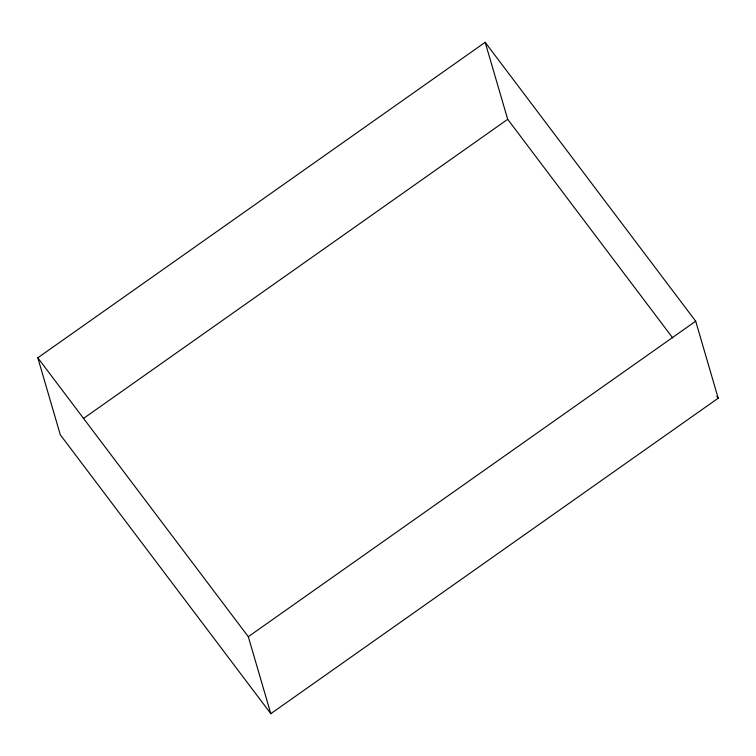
<?xml version="1.0" encoding="UTF-8"?>
<svg xmlns="http://www.w3.org/2000/svg" width="756" height="756" viewBox="0 0 756 756"><rect width="100%" height="100%" fill="white"/><g stroke="black" fill="none" stroke-linecap="round" stroke-linejoin="round"><path stroke-width="1.13" d="M37.8 357.805L485.182 42.317L695.69 321.205L718.2 398.195L270.818 713.683L60.31 434.794L37.8 357.805L248.299 636.694L270.818 713.683M83.453 418.474L507.701 119.306L485.182 42.317M248.299 636.694L695.69 321.205M507.701 119.306L672.689 337.894M716.773 396.314L718.2 398.195"/></g></svg>
